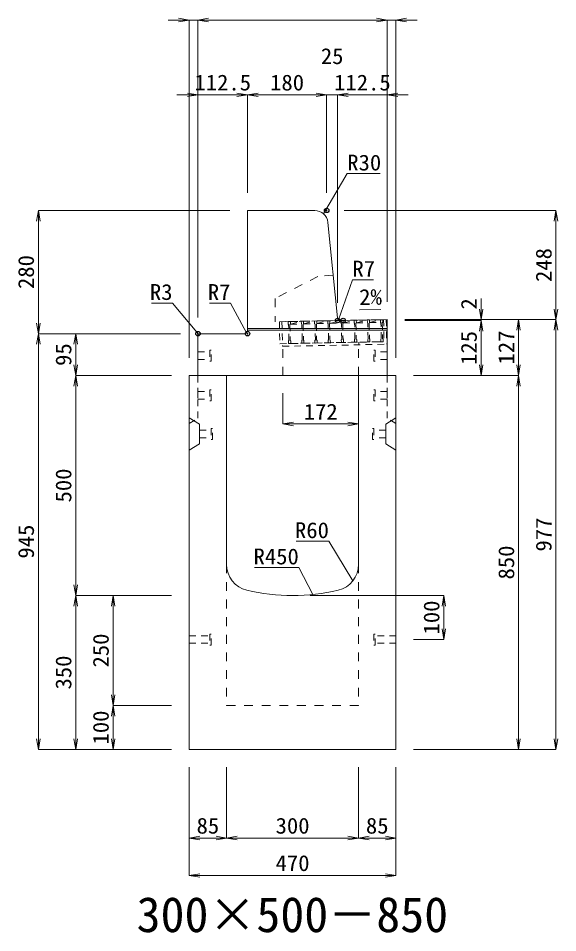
# Model space of a CAD drawing. Units: millimetres at full size; some dimension numbers follow another scale. Extents: x -18734 to 51600, y -18820 to 17820.
# Drawn here: x 4776 to 6003, y 6834 to 8912 of the extents above; entities that cross this region are included whole.
import ezdxf
from ezdxf.enums import TextEntityAlignment as Align

# ---------------------------------------------------------------- set-up
doc = ezdxf.new("R2010")
doc.units = ezdxf.units.MM
doc.header["$LTSCALE"] = 20
doc.header["$PDMODE"] = 32
doc.header["$PDSIZE"] = 10
doc.linetypes.add('USER1', pattern=[2, 1, -1])
doc.linetypes.add('USER2', pattern=[1.35, 0.75, -0.6])
for name, color, linetype, lineweight in [('インサート', 3, 'USER2', 9), ('グレーチング', 7, 'USER2', 5), ('受枠', 3, 'USER2', 9), ('寸法線', 7, 'Continuous', 13), ('引出線', 4, 'Continuous', 13), ('本体', 2, 'Continuous', 13), ('目地', 132, 'Continuous', 5)]:
    doc.layers.add(name, color=color, linetype=linetype, lineweight=lineweight)
doc.layers.add('作業エリア', color=11, linetype='Continuous')
doc.layers.add('文字', color=7, linetype='Continuous')
doc.styles.add('ＭＳ 明朝', font='')
doc.styles.get('ＭＳ 明朝').set_extended_font_data('MS Mincho')

# ---------------------------------------------------------------- blocks, each defined once
blk = doc.blocks.new('open_arrow')
at = {"color": 0, "linetype": 'Continuous', "lineweight": -2}
blk.add_lwpolyline([(7.5, 1.25), (0, 0), (7.5, -1.25)], dxfattribs=at)

msp = doc.modelspace()

# ---------------------------------------------------------------- linework, layer by layer
at = {"layer": 'インサート'}
for p, q in [((5185, 8153.5), (5212, 8153.5)), ((5185, 8153.5), (5185, 8136.5)), ((5215, 8157.5), (5212, 8157.5)), ((5212, 8157.5), (5212, 8132.5)), ((5215, 8132.5), (5215, 8157.5)), ((5585, 8157.5), (5588, 8157.5)), ((5585, 8132.5), (5585, 8157.5)), ((5588, 8157.5), (5588, 8132.5)), ((5615, 8153.5), (5588, 8153.5)), ((5615, 8153.5), (5615, 8136.5)), ((5185, 8136.5), (5212, 8136.5)), ((5212, 8132.5), (5215, 8132.5)), ((5588, 8132.5), (5585, 8132.5)), ((5615, 8136.5), (5588, 8136.5)), ((5185, 8063.5), (5212, 8063.5)), ((5185, 8063.5), (5185, 8046.5)), ((5215, 8067.5), (5212, 8067.5)), ((5212, 8067.5), (5212, 8042.5)), ((5215, 8042.5), (5215, 8067.5)), ((5585, 8067.5), (5588, 8067.5)), ((5585, 8042.5), (5585, 8067.5)), ((5588, 8067.5), (5588, 8042.5)), ((5615, 8063.5), (5588, 8063.5)), ((5615, 8063.5), (5615, 8046.5)), ((5185, 8046.5), (5212, 8046.5)), ((5212, 8042.5), (5215, 8042.5)), ((5588, 8042.5), (5585, 8042.5)), ((5615, 8046.5), (5588, 8046.5)), ((5188.2, 7975.5), (5215.2, 7975.5)), ((5188.2, 7975.5), (5188.2, 7958.5)), ((5218.2, 7979.5), (5215.2, 7979.5)), ((5215.2, 7979.5), (5215.2, 7954.5)), ((5218.2, 7954.5), (5218.2, 7979.5)), ((5581.8, 7979.5), (5584.8, 7979.5)), ((5581.8, 7954.5), (5581.8, 7979.5)), ((5584.8, 7979.5), (5584.8, 7954.5)), ((5611.8, 7975.5), (5584.8, 7975.5)), ((5611.8, 7975.5), (5611.8, 7958.5)), ((5188.2, 7958.5), (5215.2, 7958.5)), ((5215.2, 7954.5), (5218.2, 7954.5)), ((5584.8, 7954.5), (5581.8, 7954.5)), ((5611.8, 7958.5), (5584.8, 7958.5)), ((5165, 7508.5), (5212, 7508.5)), ((5165, 7508.5), (5165, 7491.5)), ((5215, 7512.5), (5212, 7512.5)), ((5212, 7512.5), (5212, 7487.5)), ((5215, 7487.5), (5215, 7512.5)), ((5588, 7512.5), (5585, 7512.5)), ((5585, 7512.5), (5585, 7487.5)), ((5588, 7487.5), (5588, 7512.5)), ((5635, 7508.5), (5588, 7508.5)), ((5635, 7491.5), (5635, 7508.5)), ((5165, 7491.5), (5212, 7491.5)), ((5212, 7487.5), (5215, 7487.5)), ((5585, 7487.5), (5588, 7487.5)), ((5635, 7491.5), (5588, 7491.5))]:
    msp.add_line(p, q, dxfattribs=at)
at = {"layer": 'グレーチング'}
for p, q in [((5389.92, 8222.5), (5604.88, 8226.8)), ((5395.04, 8216.6), (5419.92, 8223.1)), ((5395.04, 8216.6), (5420.04, 8217.1)), ((5425.04, 8217.2), (5449.91, 8223.7)), ((5425.04, 8217.2), (5450.03, 8217.7)), ((5455.03, 8217.8), (5479.91, 8224.3)), ((5455.03, 8217.8), (5480.03, 8218.3)), ((5485.03, 8218.4), (5509.9, 8224.9)), ((5485.03, 8218.4), (5510.02, 8218.9)), ((5515.02, 8219), (5539.89, 8225.5)), ((5515.02, 8219), (5540.01, 8219.5)), ((5545.01, 8219.6), (5569.89, 8226.1)), ((5545.01, 8219.6), (5570.01, 8220.1)), ((5575.01, 8220.2), (5599.88, 8226.7)), ((5575.01, 8220.2), (5600, 8220.7)), ((5390.92, 8172.51), (5605.88, 8176.81))]:
    msp.add_line(p, q, dxfattribs=at)
for points in [[(5389.92, 8222.5), (5394.92, 8222.6), (5395.04, 8216.6), (5394.06, 8215.58), (5394.78, 8179.59), (5395.8, 8178.61), (5395.92, 8172.61), (5390.92, 8172.51), (5390.8, 8178.51), (5391.78, 8179.53), (5391.06, 8215.52), (5390.04, 8216.5)], [(5419.92, 8223.1), (5424.92, 8223.2), (5425.04, 8217.2), (5424.06, 8216.18), (5424.78, 8180.19), (5425.8, 8179.21), (5425.92, 8173.21), (5420.92, 8173.11), (5420.8, 8179.11), (5421.78, 8180.13), (5421.06, 8216.12), (5420.04, 8217.1)], [(5449.91, 8223.7), (5454.91, 8223.8), (5455.03, 8217.8), (5454.05, 8216.78), (5454.77, 8180.79), (5455.79, 8179.81), (5455.91, 8173.81), (5450.91, 8173.71), (5450.79, 8179.71), (5451.77, 8180.73), (5451.05, 8216.72), (5450.03, 8217.7)], [(5479.91, 8224.3), (5484.91, 8224.4), (5485.03, 8218.4), (5484.05, 8217.38), (5484.77, 8181.39), (5485.79, 8180.41), (5485.91, 8174.41), (5480.91, 8174.31), (5480.79, 8180.31), (5481.77, 8181.33), (5481.05, 8217.32), (5480.03, 8218.3)], [(5509.9, 8224.9), (5514.9, 8225), (5515.02, 8219), (5514.04, 8217.98), (5514.76, 8181.99), (5515.78, 8181.01), (5515.9, 8175.01), (5510.9, 8174.91), (5510.78, 8180.91), (5511.76, 8181.93), (5511.04, 8217.92), (5510.02, 8218.9)], [(5539.89, 8225.5), (5544.89, 8225.6), (5545.01, 8219.6), (5544.03, 8218.58), (5544.75, 8182.59), (5545.77, 8181.61), (5545.89, 8175.61), (5540.89, 8175.51), (5540.77, 8181.51), (5541.75, 8182.53), (5541.03, 8218.52), (5540.01, 8219.5)], [(5569.89, 8226.1), (5574.89, 8226.2), (5575.01, 8220.2), (5574.03, 8219.18), (5574.75, 8183.19), (5575.77, 8182.21), (5575.89, 8176.21), (5570.89, 8176.11), (5570.77, 8182.11), (5571.75, 8183.13), (5571.03, 8219.12), (5570.01, 8220.1)], [(5599.88, 8226.7), (5604.88, 8226.8), (5605, 8220.8), (5604.02, 8219.78), (5604.74, 8183.79), (5605.76, 8182.81), (5605.88, 8176.81), (5600.88, 8176.71), (5600.76, 8182.71), (5601.74, 8183.73), (5601.02, 8219.72), (5600, 8220.7)]]:
    msp.add_lwpolyline(points, close=True, dxfattribs=at)
at = {"layer": '作業エリア'}
for p in [(5477.5, 8475), (5502.5, 8225), (5515, 8225), (5185, 8195), (5297.5, 8195)]:
    msp.add_point(p, dxfattribs=at)
at = {"layer": '受枠'}
for p, q in [((5369.93, 8222.1), (5612.88, 8226.96)), ((5369.93, 8222.1), (5370.93, 8172.11)), ((5375.93, 8222.22), (5377.05, 8166.23)), ((5606.88, 8226.84), (5607.88, 8176.85)), ((5612.88, 8226.96), (5614, 8170.97)), ((5370.93, 8172.11), (5607.88, 8176.85)), ((5377.05, 8166.23), (5614, 8170.97)), ((5550.89, 8175.71), (5551.01, 8169.71))]:
    msp.add_line(p, q, dxfattribs=at)
at = {"layer": '寸法線'}
for p, q in [((5233, 8907.69), (5117, 8907.69)), ((5165, 8140), (5165, 8907.69)), ((5185, 8907.69), (5615, 8907.69)), ((5185, 8232), (5185, 8907.69)), ((5185, 8232), (5185, 8907.69)), ((5567, 8907.69), (5683, 8907.69)), ((5615, 8267), (5615, 8907.69)), ((5615, 8267), (5615, 8907.69)), ((5635, 8140), (5635, 8907.69)), ((5137, 8737.69), (5297.5, 8737.69)), ((5185, 8232), (5185, 8737.69)), ((5297.5, 8737.69), (5477.5, 8737.69)), ((5297.5, 8515), (5297.5, 8737.69)), ((5297.5, 8515), (5297.5, 8737.69)), ((5429.5, 8737.69), (5550.5, 8737.69)), ((5477.5, 8515), (5477.5, 8737.69)), ((5477.5, 8515), (5477.5, 8737.69)), ((5502.5, 8265), (5502.5, 8737.69)), ((5502.5, 8737.69), (5663, 8737.69)), ((5502.5, 8265), (5502.5, 8737.69)), ((5615, 8267), (5615, 8737.69)), ((4822.06, 8195), (4822.06, 8475)), ((5257.5, 8475), (4822.06, 8475)), ((5517.5, 8475), (5998.78, 8475)), ((5998.78, 8227), (5998.78, 8475)), ((5828.78, 8177), (5828.78, 8275)), ((5655, 8227), (5998.78, 8227)), ((5655, 8227), (5913.78, 8227)), ((5655, 8227), (5828.78, 8227)), ((5655, 8227), (5998.78, 8227)), ((5655, 8225), (5828.78, 8225)), ((5655, 8225), (5828.78, 8225)), ((5828.78, 8100), (5828.78, 8225)), ((5913.78, 8100), (5913.78, 8227)), ((5998.78, 8227), (5998.78, 7250)), ((4822.06, 7250), (4822.06, 8195)), ((5145, 8195), (4822.06, 8195)), ((5145, 8195), (4822.06, 8195)), ((4907.06, 8100), (4907.06, 8195)), ((5145, 8195), (4907.06, 8195)), ((4907.06, 8100), (4907.06, 7600)), ((5125, 8100), (4907.06, 8100)), ((5125, 8100), (4907.06, 8100)), ((5675, 8100), (5913.78, 8100)), ((5675, 8100), (5913.78, 8100)), ((5675, 8100), (5828.78, 8100)), ((5913.78, 8100), (5913.78, 7250)), ((5378, 8060), (5378, 7989.77)), ((5378, 7989.77), (5550, 7989.77)), ((5125, 7600), (4907.06, 7600)), ((4907.06, 7250), (4907.06, 7600)), ((5125, 7600), (4907.06, 7600)), ((4992.06, 7600), (4992.06, 7350)), ((5125, 7600), (4992.06, 7600)), ((5440, 7600), (5743.78, 7600)), ((5743.78, 7600), (5743.78, 7500)), ((5675, 7500), (5743.78, 7500)), ((5125, 7350), (4992.06, 7350)), ((4992.06, 7350), (4992.06, 7250)), ((5125, 7350), (4992.06, 7350)), ((5125, 7250), (4822.06, 7250)), ((5125, 7250), (4907.06, 7250)), ((5125, 7250), (4992.06, 7250)), ((5675, 7250), (5913.78, 7250)), ((5675, 7250), (5998.78, 7250)), ((5165, 7210), (5165, 7048.84)), ((5165, 7210), (5165, 6963.84)), ((5250, 7210), (5250, 7048.84)), ((5250, 7210), (5250, 7048.84)), ((5550, 7210), (5550, 7048.84)), ((5550, 7210), (5550, 7048.84)), ((5635, 7210), (5635, 7048.84)), ((5635, 7210), (5635, 6963.84)), ((5165, 7048.84), (5250, 7048.84)), ((5250, 7048.84), (5550, 7048.84)), ((5550, 7048.84), (5635, 7048.84)), ((5165, 6963.84), (5635, 6963.84))]:
    msp.add_line(p, q, dxfattribs=at)
at = {"layer": '引出線'}
for points in [[(5470.48, 8467.24), (5524.33, 8558.64), (5599, 8558.64)], [(5504.14, 8226.81), (5536.08, 8317.58), (5584.01, 8317.58)], [(5185.88, 8194.12), (5127.15, 8264.49), (5079.43, 8264.49)], [(5295.45, 8197.05), (5258.75, 8264.49), (5210.82, 8264.49)], [(5552.12, 8249.12), (5600.83, 8250.1), (5552.08, 8249.12)], [(5537.07, 7633.32), (5482.66, 7723.21), (5407.98, 7723.21)], [(5446.44, 7602.4), (5414.22, 7663.55), (5313.21, 7663.55)]]:
    msp.add_lwpolyline(points, dxfattribs=at)
at = {"layer": '本体'}
for p, q in [((5297.5, 8475), (5297.5, 8202)), ((5297.5, 8475), (5450.35, 8475)), ((5480.2, 8447.99), (5501.87, 8231.3)), ((5515, 8225), (5508.83, 8225)), ((5615, 8227), (5515, 8225)), ((5615, 8227), (5615, 8100)), ((5185, 8192), (5185, 8100)), ((5290.5, 8195), (5188, 8195)), ((5165, 8100), (5165, 7250)), ((5165, 8100), (5250, 8100)), ((5185, 8100), (5615, 8100)), ((5250, 8100), (5250, 7670.53)), ((5550, 8100), (5635, 8100)), ((5550, 8100), (5550, 7670.53)), ((5635, 8100), (5635, 7250)), ((5165, 7250), (5635, 7250))]:
    msp.add_line(p, q, dxfattribs=at)
at = {"layer": '本体', "linetype": 'USER1'}
for p, q in [((5457.5, 8325), (5360.5, 8275)), ((5492.2, 8328), (5457.5, 8325)), ((5360.5, 8275), (5360.5, 8221.91)), ((5515, 8225), (5360.5, 8221.91)), ((5378, 8100), (5378, 8172.25)), ((5550, 8100), (5550, 8175.69))]:
    msp.add_line(p, q, dxfattribs=at)
at = {"layer": '本体', "linetype": 'USER2', "lineweight": 9}
for p, q in [((5185, 8003), (5185, 8100)), ((5615, 8003), (5615, 8100)), ((5165, 7990.5), (5185, 8003)), ((5635, 7990.5), (5615, 8003))]:
    msp.add_line(p, q, dxfattribs=at)
at = {"layer": '本体', "lineweight": 9}
for p, q in [((5165, 8004), (5188.2, 7989.5)), ((5634.58, 8003.74), (5611.8, 7989.5)), ((5188.2, 7989.5), (5188.2, 7944.5)), ((5611.8, 7989.5), (5611.8, 7944.5)), ((5188.2, 7944.5), (5165, 7930)), ((5611.8, 7944.5), (5635, 7930))]:
    msp.add_line(p, q, dxfattribs=at)
at = {"layer": '本体', "linetype": 'USER1', "lineweight": 15}
for p, q in [((5250, 7670.53), (5250, 7350)), ((5550, 7670.53), (5550, 7350)), ((5250, 7350), (5550, 7350))]:
    msp.add_line(p, q, dxfattribs=at)
at = {"layer": '本体'}
for centre, radius, start, end in [((5450.35, 8445), 30, 5.71059, 90), ((5508.83, 8232), 7, 185.71059, 270), ((5188, 8192), 3, 90, 180), ((5290.5, 8202), 7, 270, 0), ((5310, 7670.53), 60, 180, 256.65764), ((5490, 7670.53), 60, 283.34236, 0), ((5400, 8050), 450, 256.65764, 283.34236)]:
    msp.add_arc(centre, radius, start, end, dxfattribs=at)
at = {"layer": '目地'}
for p, q in [((5615, 8207), (5297.5, 8207)), ((5615, 8203), (5297.5, 8203))]:
    msp.add_line(p, q, dxfattribs=at)

# ---------------------------------------------------------------- block references
at = {"layer": '寸法線', "xscale": 3.2, "yscale": 3.2}
for p, rotation in [((5165, 8907.69), 180), ((5615, 8907.69), 180), ((5615, 8907.69), 180), ((5185, 8737.69), 180), ((5297.5, 8737.69), 180), ((5477.5, 8737.69), 180), ((5477.5, 8737.69), 180), ((4822.06, 8475), 270), ((5998.78, 8475), 270), ((5828.78, 8227), 90), ((5998.78, 8227), 90), ((4822.06, 8195), 90), ((5828.78, 8225), 270), ((5828.78, 8225), 270), ((5913.78, 8227), 270), ((5998.78, 8227), 270), ((4822.06, 8195), 270), ((4907.06, 8195), 270), ((4907.06, 8100), 90), ((5828.78, 8100), 90), ((5913.78, 8100), 90), ((4907.06, 8100), 270), ((5913.78, 8100), 270), ((5550, 7989.77), 180), ((4907.06, 7600), 90), ((4907.06, 7600), 270), ((4992.06, 7600), 270), ((5743.78, 7600), 270), ((5743.78, 7500), 90), ((4992.06, 7350), 90), ((4992.06, 7350), 270), ((4822.06, 7250), 90), ((4907.06, 7250), 90), ((4992.06, 7250), 90), ((5913.78, 7250), 90), ((5998.78, 7250), 90), ((5250, 7048.84), 180), ((5550, 7048.84), 180), ((5635, 7048.84), 180), ((5635, 6963.84), 180)]:
    msp.add_blockref('open_arrow', p, dxfattribs=dict(at, rotation=rotation))
for p in [(5185, 8907.69), (5185, 8907.69), (5635, 8907.69), (5297.5, 8737.69), (5502.5, 8737.69), (5502.5, 8737.69), (5615, 8737.69), (5378, 7989.77), (5165, 7048.84), (5250, 7048.84), (5550, 7048.84), (5165, 6963.84)]:
    msp.add_blockref('open_arrow', p, dxfattribs=at)
at = {"layer": '引出線', "xscale": 0.0533, "yscale": 0.0533}
for p, rotation in [((5470.48, 8467.24), 59.5), ((5552.12, 8249.12), 1.1), ((5504.14, 8226.81), 70.6), ((5185.88, 8194.12), 129.8), ((5295.45, 8197.05), 118.6), ((5537.07, 7633.32), 121.2), ((5446.44, 7602.4), 117.8)]:
    msp.add_blockref('open_arrow', p, dxfattribs=dict(at, rotation=rotation))

# ---------------------------------------------------------------- texts
at = {"layer": '寸法線', "style": 'ＭＳ 明朝', "width": 1.05}
for s, p in [('25', (5490, 8825.69)), ('112.5', (5241.25, 8765.69)), ('180', (5387.5, 8765.69)), ('112.5', (5558.75, 8765.69)), ('172', (5464, 8017.77)), ('85', (5207.5, 7076.84)), ('300', (5400, 7076.84)), ('85', (5592.5, 7076.84)), ('470', (5400, 6991.84))]:
    msp.add_text(s, height=36.03, dxfattribs=at).set_placement(p, align=Align.MIDDLE_CENTER)
for s, p in [('248', (5970.78, 8351)), ('280', (4794.06, 8335)), ('2', (5800.78, 8262.59)), ('125', (5800.78, 8162.5)), ('127', (5885.78, 8163.5)), ('95', (4879.06, 8147.5)), ('500', (4879.06, 7850)), ('977', (5970.78, 7738.5)), ('945', (4794.06, 7722.5)), ('850', (5885.78, 7675)), ('100', (5715.78, 7550)), ('250', (4964.06, 7475)), ('350', (4879.06, 7425)), ('100', (4964.06, 7300))]:
    msp.add_text(s, height=36.03, rotation=90, dxfattribs=at).set_placement(p, align=Align.MIDDLE_CENTER)
at = {"layer": '引出線', "style": 'ＭＳ 明朝', "width": 1.05}
for s, p in [('R30', (5524.33, 8601.84)), ('R7', (5536.08, 8360.78))]:
    msp.add_text(s, height=36.03, dxfattribs=at).set_placement(p, align=Align.TOP_LEFT)
for s, p in [('R3', (5127.15, 8307.69)), ('R7', (5258.75, 8307.69)), ('R60', (5482.66, 7766.41)), ('R450', (5414.22, 7706.75))]:
    msp.add_text(s, height=36.03, dxfattribs=at).set_placement(p, align=Align.TOP_RIGHT)
msp.add_text('2%', height=36.03, rotation=1.146, dxfattribs=at).set_placement((5551.15, 8296.02), align=Align.TOP_LEFT)
at = {"layer": '文字', "style": 'ＭＳ 明朝'}
msp.add_text('300×500－850', height=80.06, dxfattribs=at).set_placement((5399.52, 6875.03), align=Align.MIDDLE_CENTER)

doc.saveas('drawing.dxf')
